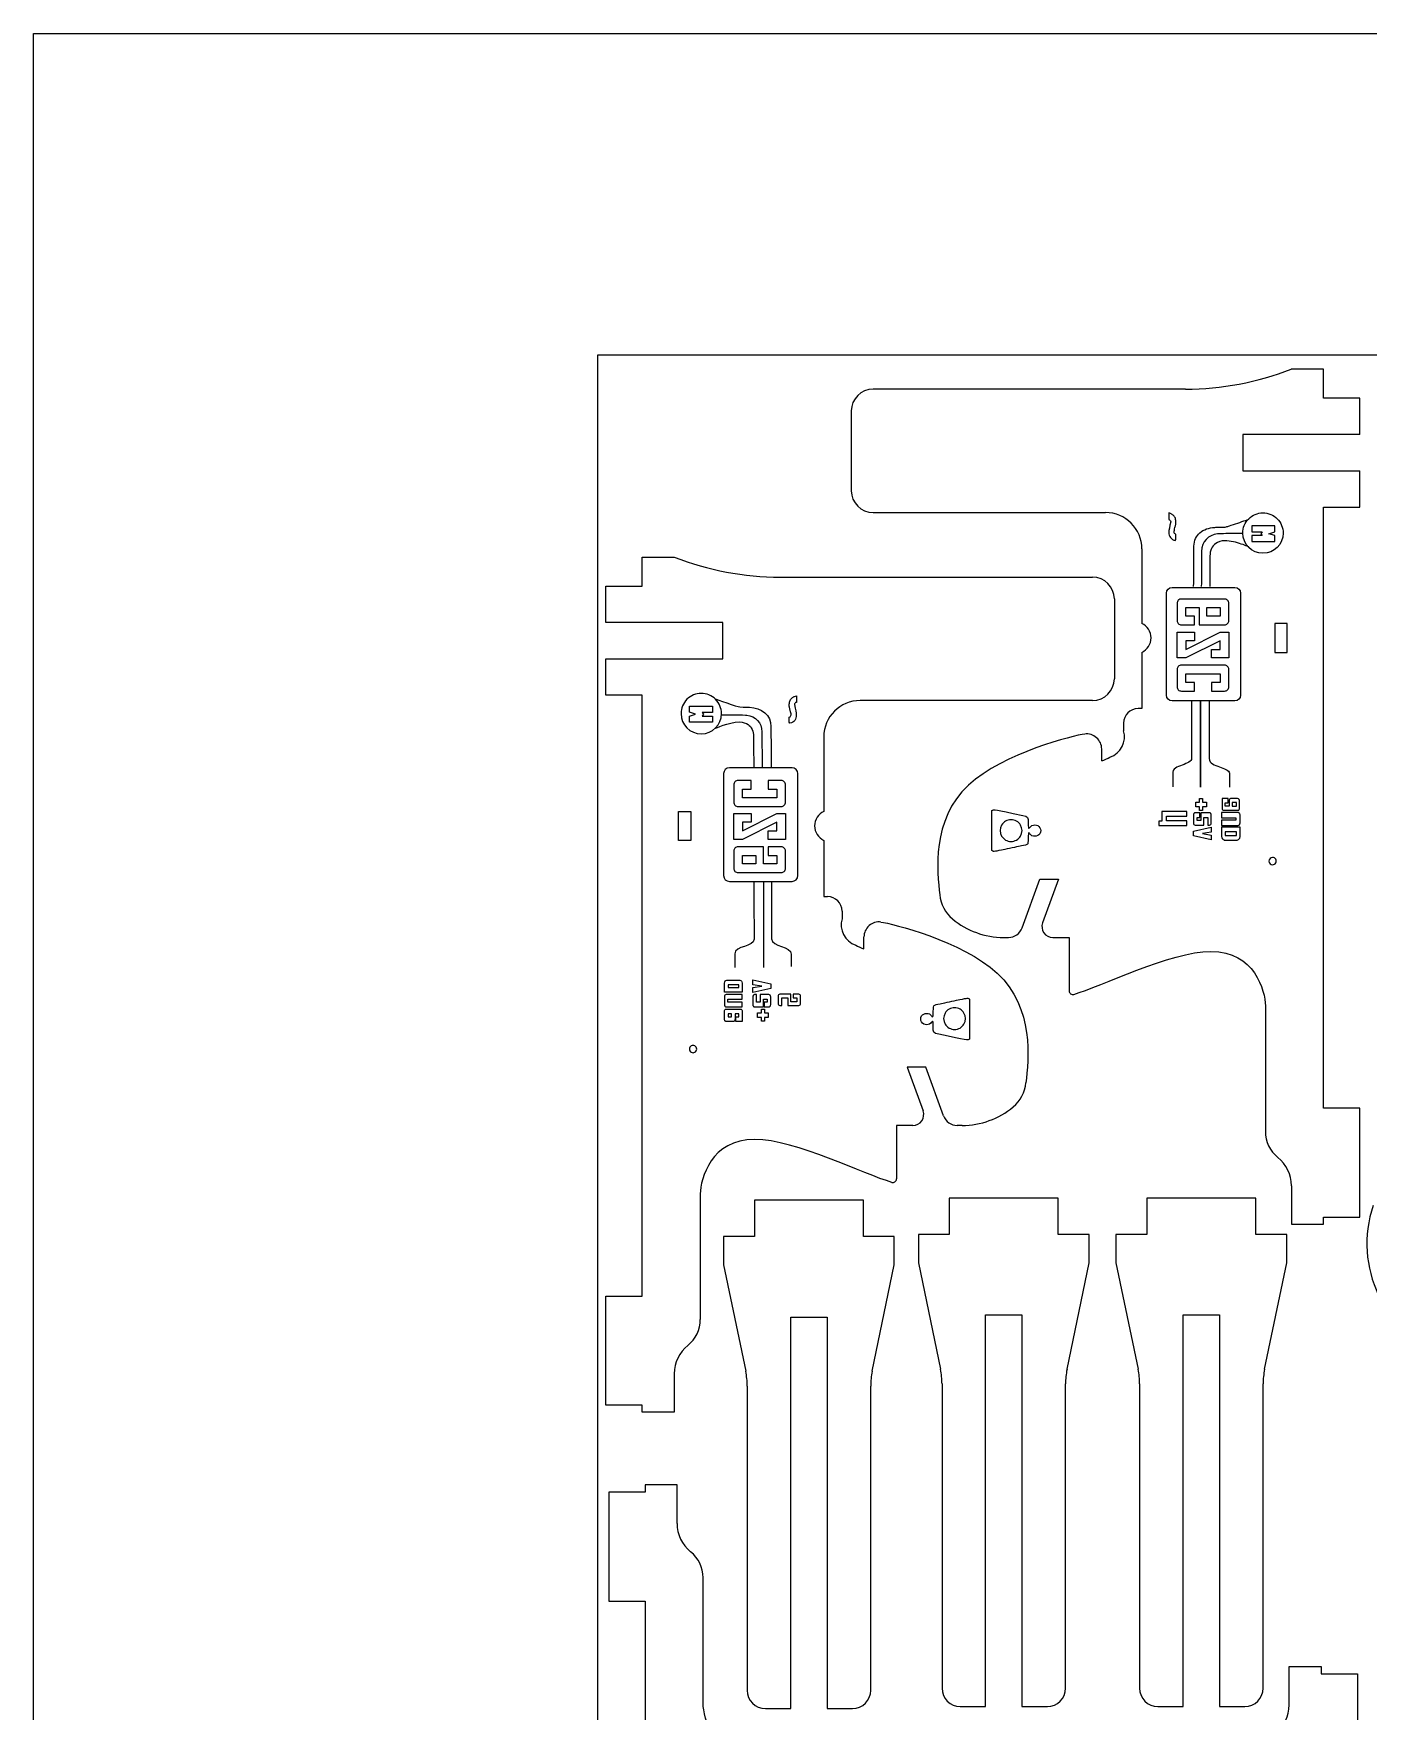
# Model space of a CAD drawing. Extents: x 88 to 1548, y 169 to 1230.
# Drawn here: x 88 to 576, y 616 to 1230 of the extents above; entities that cross this region are included whole.
import ezdxf

# ---------------------------------------------------------------- set-up
doc = ezdxf.new("R2010")
doc.units = 0
doc.layers.add('corte', color=7, linetype='CONTINUOUS')
doc.layers.add('Grabado', color=7, linetype='CONTINUOUS')

msp = doc.modelspace()

# ---------------------------------------------------------------- linework, layer by layer
at = {"layer": 'corte', "color": 1}
for points in [[(559.976302, 1107.16488), (548.217578, 1107.16488)], [(559.976302, 1096.53498), (559.976302, 1107.16488)], [(509.48415, 1099.856805), (395.2125, 1099.856805)], [(573.263708, 1096.53498), (559.976302, 1096.53498)], [(573.263708, 1083.247605), (573.263708, 1096.53498)], [(387.240075, 1091.88438), (387.240075, 1062.65208)], [(573.263708, 1083.247605), (530.47827, 1083.247605), (530.47827, 1069.96023), (573.263708, 1069.96023)], [(573.263708, 1056.67278), (573.263708, 1069.96023)], [(559.976302, 1056.67278), (573.263708, 1056.67278)], [(559.976302, 836.79288), (559.976302, 1056.67278)], [(395.2125, 1054.679655), (480.251925, 1054.679655)], [(297.45873, 1001.175045), (340.244168, 1001.175045), (340.244168, 1014.462442), (297.45873, 1014.462442), (297.45873, 1027.749847), (310.746135, 1027.749847), (310.746135, 1038.379762), (322.50486, 1038.379762)], [(493.5393, 1041.39228), (493.5393, 1014.153105)], [(361.238288, 1031.071695), (475.509937, 1031.071695)], [(483.482363, 1023.099255), (483.482363, 993.86697)], [(297.45873, 987.88764), (297.45873, 1001.175045)], [(493.5393, 1003.523205), (493.5393, 982.979055)], [(322.439048, 739.591875), (322.439048, 725.488035), (310.746135, 725.488035), (310.746135, 728.145517), (297.45873, 728.145517), (297.45873, 768.007717), (310.746135, 768.007717), (310.746135, 987.88764), (297.45873, 987.88764)], [(475.509937, 985.89453), (390.470512, 985.89453)], [(493.5393, 982.979055), (492.1707, 982.979055)], [(486.85575, 977.664105), (486.85575, 974.876655)], [(377.183137, 972.607132), (377.183137, 945.367957)], [(478.851975, 963.89643), (478.851975, 968.18298)], [(324.03354, 945.367957), (328.551255, 945.367957)], [(324.03354, 934.738035), (324.03354, 945.367957)], [(328.551255, 945.367957), (328.551255, 934.738035)], [(328.551255, 934.738035), (324.03354, 934.738035)], [(377.183137, 934.738035), (377.183137, 914.1939), (378.551737, 914.1939)], [(449.721975, 902.740755), (456.18705, 920.503455)], [(456.18705, 920.503455), (463.0095, 920.503455)], [(463.0095, 920.503455), (457.218675, 904.593255)], [(383.866688, 908.878935), (383.866688, 906.091507)], [(391.870463, 895.11129), (391.870463, 899.39784)], [(442.952025, 899.243655), (444.7275, 899.243655)], [(460.964475, 899.243655), (466.964475, 899.243655)], [(466.964475, 899.243655), (466.964475, 879.672105)], [(538.716457, 874.237905), (538.716457, 828.261555)], [(421.000462, 833.955645), (414.535387, 851.718345), (407.712938, 851.718345), (413.503762, 835.808092)], [(573.263708, 836.79288), (559.976302, 836.79288)], [(573.263708, 796.93068), (573.263708, 836.79288)], [(409.757962, 830.458507), (403.757962, 830.458507), (403.757962, 810.886987)], [(427.770413, 830.458507), (425.994937, 830.458507)], [(332.00598, 805.452742), (332.00598, 759.476445)], [(548.28339, 808.37703), (548.28339, 794.273205)], [(391.68768, 803.136517), (351.825473, 803.136517)], [(351.825473, 803.136517), (351.825473, 789.849112)], [(391.68768, 789.849112), (391.68768, 803.136517)], [(462.946282, 803.881845), (423.084075, 803.881845)], [(423.084075, 803.881845), (423.084075, 790.59444)], [(462.946282, 790.59444), (462.946282, 803.881845)], [(535.233217, 803.881845), (495.371017, 803.881845)], [(495.371017, 803.881845), (495.371017, 790.59444)], [(535.233217, 790.59444), (535.233217, 803.881845)], [(548.28339, 794.273205), (559.976302, 794.273205)], [(559.976302, 796.93068), (573.263708, 796.93068)], [(559.976302, 794.273205), (559.976302, 796.93068)], [(340.531185, 789.849112), (340.531185, 779.484937)], [(351.825473, 789.849112), (340.531185, 789.849112)], [(402.981975, 789.849112), (391.68768, 789.849112)], [(402.981975, 779.484937), (402.981975, 789.849112)], [(411.789787, 790.59444), (411.789787, 780.230265)], [(423.084075, 790.59444), (411.789787, 790.59444)], [(474.240578, 790.59444), (462.946282, 790.59444)], [(474.240578, 780.230265), (474.240578, 790.59444)], [(484.076693, 790.59444), (484.076693, 780.230265)], [(495.371017, 790.59444), (484.076693, 790.59444)], [(546.527542, 790.59444), (535.233217, 790.59444)], [(546.527542, 780.230265), (546.527542, 790.59444)], [(411.789787, 780.230265), (419.873115, 741.24579)], [(466.157243, 741.24579), (474.240578, 780.230265)], [(484.076693, 780.230265), (492.160043, 741.24579)], [(538.444193, 741.24579), (546.527542, 780.230265)], [(340.531185, 779.484937), (348.614512, 740.500462)], [(394.89864, 740.500462), (402.981975, 779.484937)], [(365.112885, 760.351087), (378.400283, 760.351087)], [(365.112885, 617.112945), (365.112885, 760.351087)], [(378.400283, 760.351087), (378.400283, 617.112945)], [(436.37148, 761.096415), (449.658885, 761.096415)], [(436.37148, 617.858265), (436.37148, 761.096415)], [(449.658885, 761.096415), (449.658885, 617.858265)], [(508.658467, 761.096415), (521.945843, 761.096415)], [(508.658467, 617.858265), (508.658467, 761.096415)], [(521.945843, 761.096415), (521.945843, 617.858265)], [(349.167997, 735.105037), (349.167997, 623.756595)], [(394.345163, 623.756595), (394.345163, 735.105037)], [(420.4266, 735.850365), (420.4266, 624.501915)], [(465.603765, 624.501915), (465.603765, 735.850365)], [(492.713542, 735.850365), (492.713542, 624.501915)], [(537.890693, 624.501915), (537.890693, 735.850365)], [(298.500563, 696.303375), (298.500563, 656.441175)], [(311.787967, 696.303375), (298.500563, 696.303375)], [(311.787967, 698.96085), (311.787967, 696.303375)], [(323.48088, 698.96085), (311.787967, 698.96085)], [(323.48088, 684.85695), (323.48088, 698.96085)], [(333.047813, 618.99615), (333.047813, 664.972425)], [(298.500563, 656.441175), (311.787967, 656.441175)], [(311.787967, 656.441175), (311.787967, 436.5612)], [(547.418587, 618.40257), (547.418587, 632.50641), (559.1115, 632.50641), (559.1115, 629.848927), (572.398905, 629.848927), (572.398905, 589.986727), (559.1115, 589.986727), (559.1115, 370.106805), (572.398905, 370.106805)], [(355.8117, 617.112945), (365.112885, 617.112945)], [(378.400283, 617.112945), (387.70146, 617.112945)], [(427.070302, 617.858265), (436.37148, 617.858265)], [(449.658885, 617.858265), (458.960062, 617.858265)], [(499.357268, 617.858265), (508.658468, 617.858265)], [(521.945843, 617.858265), (531.246967, 617.858265)]]:
    msp.add_lwpolyline(points, dxfattribs=at)
for points in [[(546.688898, 1014.153105), (542.171182, 1014.153105), (542.171182, 1003.523205), (546.688898, 1003.523205)], [(445.704675, 934.34718)], [(541.37394, 925.81848)], [(425.017762, 873.53445)], [(329.348498, 859.690792)]]:
    msp.add_lwpolyline(points, close=True, dxfattribs=at)
for points in [[(509.48415, 1099.856805), (522.737989, 1099.856803), (535.87494, 1102.335433), (548.217577, 1107.16488)], [(395.2125, 1099.856805), (390.809455, 1099.856796), (387.240084, 1096.287425), (387.240075, 1091.88438)], [(387.240075, 1062.65208), (387.240084, 1058.249035), (390.809455, 1054.679663), (395.2125, 1054.679655)], [(493.5393, 1041.39228), (493.539286, 1048.730688), (487.590334, 1054.67964), (480.251925, 1054.679655)], [(322.50486, 1038.379762), (334.847498, 1033.550318), (347.984449, 1031.07169), (361.238288, 1031.071695)], [(483.482362, 1023.099255), (483.482362, 1027.502306), (479.912989, 1031.071686), (475.509937, 1031.071695)], [(496.890003, 1008.838155), (496.890003, 1011.107289), (495.586655, 1013.174684), (493.5393, 1014.153105)], [(493.5393, 1003.523205), (495.586655, 1004.501625), (496.890003, 1006.569021), (496.890003, 1008.838155)], [(475.509937, 985.89453), (479.912989, 985.894538), (483.482362, 989.463919), (483.482362, 993.86697)], [(390.470512, 985.89453), (383.132095, 985.894515), (377.18314, 979.94555), (377.183137, 972.607132)], [(492.1707, 982.979055), (489.235337, 982.979049), (486.855756, 980.599468), (486.85575, 977.664105)], [(472.6284, 973.653105), (469.0353, 973.18818), (442.765725, 966.742305), (430.116975, 954.992955)], [(476.977608, 972.325904), (475.78616, 973.37311), (474.201534, 973.856674), (472.6284, 973.653105)], [(478.851975, 968.18298), (478.851978, 969.76923), (478.169056, 971.278697), (476.977608, 972.325904)], [(481.8564, 965.20083), (485.838667, 966.574324), (488.039544, 970.833936), (486.85575, 974.876655)], [(478.851975, 963.89643), (479.927494, 964.13558), (480.94731, 964.578343), (481.8564, 965.20083)], [(430.116975, 954.992955), (416.358675, 942.21288), (418.715625, 923.15808), (419.5917, 914.81928)], [(377.183137, 945.367957), (375.13577, 944.389542), (373.832411, 942.322139), (373.832411, 940.052996)], [(373.832411, 940.052996), (373.832411, 937.783852), (375.13577, 935.71645), (377.183137, 934.738035)], [(442.245749, 940.328843), (441.531876, 939.094313), (441.531876, 937.572471), (442.245749, 936.337941)], [(445.704675, 942.319605), (444.278607, 942.322506), (442.959622, 941.563373), (442.245749, 940.328843)], [(449.163601, 940.328843), (448.449728, 941.563373), (447.130743, 942.322506), (445.704675, 942.319605)], [(449.163601, 936.337941), (449.877474, 937.572471), (449.877474, 939.094313), (449.163601, 940.328843)], [(442.245749, 936.337941), (442.959622, 935.103411), (444.278607, 934.344278), (445.704675, 934.34718)], [(445.704675, 934.34718), (447.130743, 934.344278), (448.449728, 935.103411), (449.163601, 936.337941)], [(541.37394, 928.475955), (540.641331, 928.474214), (540.048356, 927.879828), (540.048356, 927.147217)], [(540.048356, 927.147217), (540.048356, 926.414606), (540.641331, 925.82022), (541.37394, 925.81848)], [(542.527294, 927.812499), (542.289235, 928.224076), (541.849404, 928.477084), (541.37394, 928.475955)], [(542.527294, 926.481935), (542.765353, 926.893512), (542.765353, 927.400922), (542.527294, 927.812499)], [(541.37394, 925.81848), (541.849404, 925.81735), (542.289235, 926.070359), (542.527294, 926.481935)], [(419.5917, 914.81928), (419.951195, 911.397678), (421.623826, 908.248896), (424.257675, 906.03543)], [(383.866688, 908.878935), (383.86669, 911.814304), (381.487107, 914.193894), (378.551738, 914.1939)], [(383.866688, 906.091507), (382.682889, 902.048786), (384.883766, 897.789169), (388.866038, 896.415675)], [(393.744833, 903.540759), (392.553385, 902.493553), (391.870462, 900.984089), (391.870463, 899.39784)], [(398.094038, 904.867957), (396.520905, 905.071526), (394.93628, 904.587964), (393.744833, 903.540759)], [(398.094038, 904.867957), (401.687138, 904.403017), (427.956713, 897.957165), (440.605463, 886.207807)], [(424.257675, 906.03543), (429.492324, 901.636244), (436.11432, 899.230431), (442.952025, 899.243655)], [(444.7275, 899.243655), (446.961908, 899.24363), (448.957747, 900.641103), (449.721975, 902.740755)], [(457.218675, 904.593255), (456.773853, 903.371128), (456.953196, 902.008846), (457.699164, 900.943486)], [(388.866038, 896.415675), (389.775128, 895.793193), (390.794945, 895.350435), (391.870463, 895.11129)], [(457.699164, 900.943486), (458.445131, 899.878125), (459.663913, 899.243661), (460.964475, 899.243655)], [(468.660525, 878.395155), (478.34475, 881.180955), (503.860875, 894.094605), (518.820548, 894.144405)], [(518.820548, 894.144405), (534.762952, 894.197655), (538.716458, 879.640905), (538.716458, 874.237905)], [(440.605463, 886.207807), (454.363763, 873.427755), (452.006813, 854.372902), (451.130738, 846.034155)], [(466.964475, 879.672105), (466.964479, 879.254744), (467.16058, 878.861637), (467.494005, 878.610603)], [(467.494005, 878.610603), (467.827429, 878.359569), (468.259428, 878.279782), (468.660525, 878.395155)], [(425.017762, 873.53445), (423.593041, 873.535324), (422.27617, 872.775746), (421.563556, 871.542046)], [(428.471969, 871.542046), (427.759355, 872.775746), (426.442484, 873.535324), (425.017762, 873.53445)], [(421.563556, 871.542046), (420.850943, 870.308346), (420.850943, 868.788113), (421.563556, 867.554413)], [(421.563556, 867.554413), (422.27617, 866.320714), (423.593041, 865.561136), (425.017762, 865.56201)], [(425.017762, 865.56201), (426.442484, 865.561136), (427.759355, 866.320714), (428.471969, 867.554413)], [(428.471969, 867.554413), (429.184582, 868.788113), (429.184582, 870.308346), (428.471969, 871.542046)], [(329.348498, 859.690792), (328.873784, 859.690792), (328.435131, 859.437536), (328.197774, 859.026422)], [(330.499221, 859.026422), (330.261864, 859.437536), (329.823211, 859.690792), (329.348498, 859.690792)], [(328.197774, 859.026422), (327.960417, 858.615308), (327.960417, 858.108794), (328.197774, 857.69768)], [(328.197774, 857.69768), (328.435131, 857.286566), (328.873784, 857.03331), (329.348498, 857.03331)], [(329.348498, 857.03331), (329.823211, 857.03331), (330.261864, 857.286566), (330.499221, 857.69768)], [(330.499221, 857.69768), (330.736578, 858.108794), (330.736578, 858.615308), (330.499221, 859.026422)], [(446.464763, 837.250312), (449.09861, 839.463776), (450.771241, 842.612556), (451.130738, 846.034155)], [(413.023266, 832.158334), (413.769232, 833.22369), (413.948578, 834.585967), (413.503762, 835.808092)], [(427.770413, 830.458507), (434.608121, 830.445292), (441.230118, 832.851116), (446.464763, 837.250312)], [(409.757962, 830.458507), (411.05852, 830.458515), (412.277299, 831.092977), (413.023266, 832.158334)], [(421.000462, 833.955645), (421.764678, 831.855979), (423.76052, 830.458488), (425.994937, 830.458507)], [(351.90189, 825.359235), (335.959485, 825.41226), (332.00598, 810.855757), (332.00598, 805.452742)], [(402.061912, 809.61003), (392.377687, 812.395777), (366.861562, 825.309472), (351.90189, 825.359235)], [(538.716457, 828.261555), (538.716462, 824.563853), (540.398869, 821.067027), (543.288158, 818.75943)], [(548.28339, 808.37703), (548.283379, 812.417286), (546.445111, 816.238057), (543.288157, 818.75943)], [(403.228436, 809.82548), (403.56186, 810.076516), (403.757961, 810.469625), (403.757962, 810.886987)], [(402.061912, 809.61003), (402.463011, 809.494656), (402.895011, 809.574445), (403.228436, 809.82548)], [(578.149753, 801.14901), (570.634604, 778.883295), (582.089413, 754.663334), (604.06839, 746.34684)], [(327.43428, 749.974305), (330.323573, 752.281905), (332.00598, 755.778738), (332.00598, 759.476445)], [(327.43428, 749.974305), (324.277318, 747.452925), (322.439049, 743.632142), (322.439048, 739.591875)], [(349.167998, 735.105037), (349.167994, 736.917682), (348.982533, 738.72557), (348.614513, 740.500462)], [(394.89864, 740.500462), (394.530622, 738.72557), (394.345164, 736.917682), (394.345163, 735.105037)], [(420.4266, 735.850365), (420.426597, 737.663009), (420.241136, 739.470898), (419.873115, 741.24579)], [(466.157243, 741.24579), (465.789224, 739.470897), (465.603766, 737.663009), (465.603765, 735.850365)], [(492.713542, 735.850365), (492.713534, 737.66301), (492.528068, 739.470898), (492.160042, 741.24579)], [(538.444193, 741.24579), (538.076167, 739.470898), (537.890701, 737.66301), (537.890693, 735.850365)], [(323.48088, 684.85695), (323.480891, 680.816693), (325.319159, 676.995922), (328.476112, 674.47455)], [(333.047813, 664.972425), (333.047808, 668.670126), (331.365401, 672.166952), (328.476112, 674.47455)], [(349.167998, 623.756595), (349.168026, 620.087399), (352.142505, 617.112944), (355.8117, 617.112945)], [(387.70146, 617.112945), (391.370655, 617.112944), (394.345134, 620.087399), (394.345163, 623.756595)], [(420.4266, 624.501915), (420.426628, 620.832719), (423.401107, 617.858264), (427.070303, 617.858265)], [(458.960063, 617.858265), (462.629258, 617.858264), (465.603737, 620.832719), (465.603765, 624.501915)], [(492.713543, 624.501915), (492.713571, 620.83271), (495.688063, 617.858251), (499.357267, 617.858265)], [(531.246967, 617.858265), (534.916172, 617.858251), (537.890664, 620.83271), (537.890693, 624.501915)], [(352.943723, 599.08965), (337.001318, 599.0364), (333.047813, 613.593075), (333.047813, 618.99615)], [(542.423355, 608.02014), (545.580317, 610.541519), (547.418586, 614.362302), (547.418587, 618.40257)]]:
    msp.add_open_spline(points, degree=3, dxfattribs=at)
at = {"layer": 'Grabado', "color": 2}
for points in [[(88.09096, 1229.953241), (1547.94766, 1229.953241), (1547.94766, 168.718616), (88.09096, 168.718616)], [(294.476386, 1112.399637), (1091.43413, 1112.399637), (1091.43413, 315.441893), (294.476386, 315.441893)], [(517.296108, 1016.749391), (517.296108, 1019.902203), (522.221733, 1019.902203), (522.221733, 1016.749391)], [(525.392358, 1010.955641), (525.392358, 1001.489703), (519.064233, 1001.489703), (519.064233, 1004.642516), (522.221733, 1004.642516), (522.221733, 1007.795328), (509.602045, 1001.489703), (506.430483, 1001.489703), (506.430483, 1010.955641), (512.762358, 1010.955641), (512.762358, 1007.795328), (509.602045, 1007.795328), (509.602045, 1004.642516), (522.221733, 1010.955641)]]:
    msp.add_lwpolyline(points, close=True, dxfattribs=at)
at = {"layer": 'Grabado', "color": 5}
for points in [[(503.386938, 1054.555527), (503.386938, 1052.127872)], [(504.39844, 1054.130687), (504.41869, 1054.130687)], [(505.126713, 1053.624927), (505.146963, 1053.584465)], [(505.774135, 1044.460527), (506.016895, 1044.824676), (506.01685, 1044.824677)], [(506.01685, 1044.824677), (506.01685, 1046.70611)], [(504.637827, 1027.331347), (527.546039, 1027.331347)], [(502.528922, 987.892252), (502.528922, 1025.219507)], [(529.657879, 1025.219507), (529.657879, 987.892252)], [(527.546039, 985.783346), (504.637827, 985.783346)], [(340.541626, 959.162747), (340.541626, 921.835492)], [(365.561678, 961.274587), (342.653466, 961.274587)], [(367.670583, 921.835492), (367.670583, 959.162747)], [(344.228237, 955.049066), (344.228237, 948.746253)], [(350.556362, 956.630628), (345.79855, 956.630628)], [(361.615112, 956.630628), (356.858237, 956.630628), (356.858237, 953.477816), (360.01855, 953.477816), (360.01855, 950.317503), (347.398862, 950.317503), (347.398862, 953.477816), (350.556362, 953.477816), (350.556362, 956.630628)], [(363.190112, 948.746253), (363.190112, 955.049066)], [(345.79855, 947.168441), (361.615112, 947.168441)], [(439.001733, 930.816266), (438.65017, 931.046891), (438.65017, 945.622203), (439.001733, 945.852828)], [(525.518357, 949.184914), (525.518357, 947.269564), (524.015425, 947.269564), (524.015425, 948.511752), (525.058397, 948.511752), (525.058397, 950.058627), (522.909475, 950.058627)], [(528.169817, 948.564492), (526.571642, 948.564492), (526.571642, 947.216832), (528.169787, 947.216832)], [(529.232942, 946.573362), (529.232942, 949.364577), (529.23328, 949.364292)], [(512.409992, 943.973959), (512.409992, 941.194339)], [(513.062245, 940.331352), (516.253292, 940.331352), (516.253292, 943.100937), (517.628057, 943.100937), (517.628057, 940.331352), (517.628065, 940.331352)], [(518.280317, 944.846944), (515.079235, 944.846944), (515.079235, 942.057289), (513.714512, 942.057289), (513.714512, 943.100899), (514.758122, 943.100899), (514.758122, 944.846944), (513.062252, 944.846944)], [(517.628065, 940.331352), (518.280317, 940.331352)], [(518.932577, 941.194339), (518.932577, 943.973959)], [(529.457387, 939.621634), (522.68395, 939.621634), (522.68395, 936.199759), (522.68845, 936.183634)], [(528.68104, 944.952274), (522.683965, 944.952274), (522.683965, 942.945439), (527.903207, 942.945439), (527.903207, 942.163212), (522.683965, 942.163212), (522.683965, 940.187134), (528.68104, 940.187134)], [(529.401737, 944.332572), (529.401737, 944.334072), (529.401737, 944.335572)], [(529.456037, 936.111972), (529.457537, 936.123672), (529.457537, 936.135372), (529.457537, 939.621702), (529.457387, 939.621634)], [(529.457402, 941.174442), (529.457402, 943.954714), (529.457387, 943.954639)], [(523.671362, 934.885782), (523.696262, 934.875507), (528.437965, 934.875507), (528.457015, 934.881507)], [(344.228237, 930.842816), (344.228237, 924.532503)], [(350.556362, 932.420628), (345.79855, 932.420628)], [(361.615112, 932.420628), (356.858237, 932.420628), (356.858237, 929.264066), (360.01855, 929.264066), (360.01855, 926.111253), (355.111675, 926.111253), (355.111675, 932.420628), (350.556362, 932.420628)], [(363.190112, 924.532503), (363.190112, 930.842816)], [(345.79855, 922.950941), (361.615112, 922.950941)], [(342.653466, 919.726586), (365.561678, 919.726586)], [(355.143877, 919.586163), (355.077577, 888.278298), (355.077577, 888.278298)], [(347.355325, 882.440831), (347.355325, 879.159468), (340.832747, 879.159468), (340.832747, 882.521111)], [(341.485007, 873.828483), (347.355325, 873.828483), (347.355325, 875.584563), (342.13726, 875.584563), (342.13726, 876.618138), (347.355325, 876.618138), (347.355325, 878.344113), (341.485007, 878.344113)], [(341.74591, 883.655036), (346.44217, 883.655036)], [(352.53733, 878.324546), (351.885077, 878.324546)], [(357.10315, 878.324546), (353.912102, 878.324546), (353.912102, 875.554961), (352.537337, 875.554961), (352.537337, 878.324546), (352.53733, 878.324546)], [(368.006176, 878.449631), (365.94307, 878.449631), (365.94307, 877.081826), (367.310875, 877.081826), (367.310875, 875.714021), (365.179378, 875.714021), (365.179378, 878.449631), (361.144351, 878.449631)], [(340.83274, 869.370581), (340.83274, 872.150201)], [(340.832747, 877.481126), (340.832747, 874.701506), (340.832747, 874.701536)], [(341.485, 873.013188), (346.703065, 873.013188), (346.703072, 873.013188)], [(347.355325, 872.150201), (347.355325, 868.497558), (345.007202, 868.497558), (345.007202, 870.243603), (346.050812, 870.243603), (346.050812, 871.287213), (344.746292, 871.287213), (344.746292, 869.370581)], [(351.232817, 877.461558), (351.232817, 874.681938)], [(351.885077, 873.808953), (355.08616, 873.808953), (355.08616, 876.598608), (356.450882, 876.598608), (356.450882, 875.554998), (355.407272, 875.554998), (355.407272, 873.808953), (357.103142, 873.808953)], [(357.755402, 874.681938), (357.755402, 877.461558)], [(360.460447, 877.765728), (360.460447, 875.030118)], [(361.144351, 874.346208), (361.828253, 874.346208), (361.828253, 877.081826), (363.971149, 877.081826)], [(363.971149, 877.081826), (363.971149, 874.346208), (368.006176, 874.346208)], [(368.69008, 875.030118), (368.69008, 877.765728)], [(430.194858, 876.877203), (430.54642, 876.646578), (430.54642, 862.071266), (430.194858, 861.840641)], [(344.094032, 868.497528), (341.485, 868.497528)]]:
    msp.add_lwpolyline(points, dxfattribs=at)
for points in [[(542.135583, 1046.255715), (539.996643, 1046.964399), (542.135583, 1047.673082), (542.135583, 1049.863557), (533.760235, 1049.863557), (533.760235, 1047.621541), (537.522693, 1047.621541), (537.033063, 1046.964399), (537.522693, 1046.281485), (533.760235, 1046.281485), (533.760235, 1044.065239), (542.135583, 1044.065239)], [(523.797153, 1044.393221)], [(530.531088, 1047.050478)], [(537.841291, 1039.796036)], [(504.637827, 1027.331347)], [(328.063915, 980.19891), (330.202855, 980.907594), (328.063915, 981.616277), (328.063915, 983.806752), (336.439262, 983.806752), (336.439262, 981.564736), (332.676805, 981.564736), (333.166435, 980.907594), (332.676805, 980.22468), (336.439262, 980.22468), (336.439262, 978.008434), (328.063915, 978.008434)], [(514.959903, 985.642713), (515.015553, 954.251455)], [(518.194218, 985.759968)], [(332.35821, 973.739268)], [(365.561678, 961.274587)], [(514.61764, 947.057607), (513.283022, 947.057607), (513.283022, 948.753477), (514.61764, 948.753477), (514.61764, 950.078067), (515.72146, 950.078067), (515.72146, 948.703302), (517.236707, 948.703302), (517.236707, 947.057607), (515.72146, 947.057607), (515.72146, 945.712954), (514.61764, 945.712954)], [(528.169817, 948.564492)], [(344.228237, 935.057816), (344.228237, 944.523753), (350.556362, 944.523753), (350.556362, 941.370941), (347.398862, 941.370941), (347.398862, 938.218128), (360.01855, 944.523753), (363.190112, 944.523753), (363.190112, 935.057816), (356.858237, 935.057816), (356.858237, 938.218128), (360.01855, 938.218128), (360.01855, 941.370941), (347.398862, 935.057816)], [(508.703575, 941.944391), (502.560445, 941.944391), (502.560445, 943.635161), (509.99983, 943.635161), (509.99983, 945.325923), (500.869683, 945.325923), (500.869683, 941.831673), (499.798863, 941.831673), (499.798863, 940.225443), (509.99983, 940.225443), (509.99983, 941.944391)], [(518.932577, 939.546132), (518.932577, 937.790052), (515.68132, 937.258212), (518.932577, 936.706302), (518.932577, 934.960257), (512.41, 936.405259), (512.41, 938.091094)], [(528.143425, 937.875537), (523.98913, 937.875537), (523.98913, 937.751029), (523.98913, 936.580617), (528.143425, 936.580617)], [(352.324487, 929.264066), (352.324487, 926.111253), (347.398862, 926.111253), (347.398862, 929.264066)], [(344.626945, 888.278298)], [(365.229625, 888.576888)], [(346.050812, 880.905513), (346.050812, 881.949131), (342.147295, 881.949131), (342.147295, 880.905513)], [(351.232817, 879.109766), (351.232817, 880.865846), (354.484075, 881.397686), (351.232817, 881.949596), (351.232817, 883.695641), (357.755395, 882.250638), (357.755395, 880.564803)], [(355.547755, 871.598291), (356.882372, 871.598291), (356.882372, 869.902421), (355.547755, 869.902421), (355.547755, 868.577831), (354.443935, 868.577831), (354.443935, 869.952596), (352.928687, 869.952596), (352.928687, 871.598291), (354.443935, 871.598291), (354.443935, 872.942943), (355.547755, 872.942943)], [(343.44178, 870.243603), (343.44178, 871.287213), (342.147295, 871.287213), (342.147295, 870.243603)]]:
    msp.add_lwpolyline(points, close=True, dxfattribs=at)
at = {"layer": 'Grabado', "color": 2}
for points in [[(506.430483, 1021.480953), (506.430483, 1015.170641)], [(523.822045, 1023.062516), (508.005483, 1023.062516)], [(508.005483, 1013.592828), (512.762358, 1013.592828), (512.762358, 1016.749391), (509.602045, 1016.749391), (509.602045, 1019.902203), (514.50892, 1019.902203), (514.50892, 1013.592828), (519.064233, 1013.592828)], [(525.392358, 1015.170641), (525.392358, 1021.480953)], [(519.064233, 1013.592828), (523.822045, 1013.592828)], [(506.430483, 997.267203), (506.430483, 990.964391)], [(523.822045, 998.845016), (508.005483, 998.845016)], [(508.005483, 989.382828), (512.762358, 989.382828), (512.762358, 992.535641), (509.602045, 992.535641), (509.602045, 995.695953), (522.221733, 995.695953), (522.221733, 992.535641), (519.064233, 992.535641), (519.064233, 989.382828)], [(525.392358, 990.964391), (525.392358, 997.267203)], [(519.064233, 989.382828), (523.822045, 989.382828)]]:
    msp.add_lwpolyline(points, dxfattribs=at)
at = {"layer": 'Grabado', "color": 7}
for points in [[(365.430902, 986.750643), (365.410652, 986.710143)], [(366.159182, 987.256368), (366.138932, 987.256368)], [(367.170685, 987.681168), (367.170685, 985.253493)], [(364.783487, 977.586168), (364.54072, 977.950368), (364.540757, 977.950443)], [(364.540757, 977.950443), (364.540757, 979.831818)]]:
    msp.add_lwpolyline(points, dxfattribs=at)
at = {"layer": 'Grabado', "color": 5}
for points in [[(504.034315, 1054.312761), (503.87247, 1054.366709), (503.656678, 1054.447631), (503.386938, 1054.555527)], [(503.386938, 1052.127872), (503.832008, 1052.006489), (504.06803, 1051.736749), (504.095005, 1051.318653)], [(504.095005, 1051.318653), (503.649935, 1049.484425), (503.4274, 1048.23688), (503.4274, 1047.576018)], [(504.41869, 1054.130687), (504.33777, 1054.184635), (504.209645, 1054.245326), (504.034315, 1054.312761)], [(504.80305, 1053.908152), (504.681665, 1053.989074), (504.546795, 1054.063252), (504.39844, 1054.130687)], [(505.146963, 1053.584465), (505.039068, 1053.719334), (504.92443, 1053.82723), (504.80305, 1053.908152)], [(505.794318, 1052.512252), (505.659448, 1052.943835), (505.436913, 1053.314727), (505.126713, 1053.624927)], [(505.652703, 1049.214687), (505.787573, 1049.659757), (505.881983, 1050.037393), (505.935933, 1050.347593)], [(506.01685, 1051.015198), (506.01685, 1051.581651), (505.942673, 1052.080669), (505.794318, 1052.512252)], [(505.935933, 1050.347593), (505.989878, 1050.644306), (506.01685, 1050.866841), (506.01685, 1051.015198)], [(524.422713, 1049.483531), (524.73283, 1049.566308), (525.121458, 1049.682101), (525.56236, 1049.820446)], [(525.56236, 1049.820446), (526.44418, 1050.097136), (527.533803, 1050.463908), (528.598983, 1050.829721)], [(528.598983, 1050.829721), (529.66417, 1051.195541), (530.704443, 1051.560933), (531.483265, 1051.834608)], [(530.451582, 1047.185741), (530.451581, 1049.145614), (531.230137, 1051.025217), (532.615977, 1052.411057)], [(531.483265, 1051.834608), (531.872673, 1051.971438), (532.196418, 1052.084711), (532.42516, 1052.164196)], [(532.615977, 1052.411057), (534.001816, 1053.796897), (535.881418, 1054.575454), (537.841291, 1054.575453)], [(537.841291, 1054.575453), (539.801165, 1054.575453), (541.680767, 1053.796896), (543.066606, 1052.411056)], [(543.066606, 1052.411056), (544.452445, 1051.025216), (545.231001, 1049.145614), (545.231, 1047.185741)], [(503.4274, 1047.576018), (503.4274, 1045.863173), (504.209645, 1044.824676), (505.774135, 1044.460527)], [(505.349245, 1047.616481), (505.349245, 1047.764837), (505.37622, 1047.973885), (505.43017, 1048.243625)], [(506.01685, 1046.70611), (505.57178, 1046.894928), (505.349245, 1047.198385), (505.349245, 1047.616481)], [(505.43017, 1048.243625), (505.48412, 1048.499877), (505.558298, 1048.823565), (505.652703, 1049.214687)], [(512.605818, 1042.431798), (512.599818, 1044.485426), (513.416043, 1046.117336), (514.77379, 1047.287756)], [(514.77379, 1047.287756), (516.131538, 1048.458168), (518.042553, 1049.160266), (520.217148, 1049.282876)], [(521.172235, 1046.902563), (517.878708, 1046.451296), (515.367625, 1044.101253), (515.377315, 1040.499731)], [(520.217148, 1049.282876), (520.240098, 1049.284376), (520.790305, 1049.296076), (521.468125, 1049.307776)], [(523.797235, 1044.393236), (522.611703, 1044.408911), (521.3026, 1043.954433), (520.57018, 1043.414718)], [(522.764523, 1046.949438), (522.220533, 1046.945688), (521.698285, 1046.923488), (521.172235, 1046.902563)], [(521.468125, 1049.307776), (522.145945, 1049.319476), (522.989913, 1049.333126), (523.72252, 1049.344376)], [(525.858273, 1046.997738), (524.741313, 1046.982813), (523.625995, 1046.965488), (522.764523, 1046.949438)], [(523.72252, 1049.344376), (523.904343, 1049.347376), (524.112603, 1049.400776), (524.422713, 1049.483531)], [(529.92313, 1043.167151), (528.205098, 1043.760168), (525.980643, 1044.364391), (523.797153, 1044.393221)], [(530.531118, 1047.050463), (530.313925, 1047.050103), (528.092185, 1047.027588), (525.858273, 1046.997738)], [(537.841291, 1039.796036), (533.760069, 1039.796036), (530.451584, 1043.104519), (530.451582, 1047.185741)], [(545.231, 1047.185741), (545.230998, 1043.104519), (541.922513, 1039.796036), (537.841291, 1039.796036)], [(512.482773, 1027.591466), (512.482773, 1027.591466), (512.630733, 1034.065376), (512.605818, 1042.431798)], [(515.377315, 1040.499731), (515.39689, 1033.221536), (515.280633, 1027.590056), (515.280633, 1027.590056)], [(518.4403, 1038.788741), (518.4553, 1032.467718), (518.367025, 1027.576833), (518.367025, 1027.576833)], [(520.57018, 1043.414718), (519.263883, 1042.452108), (518.43541, 1040.845961), (518.4403, 1038.788741)], [(532.047153, 1042.355628), (531.51394, 1042.575101), (530.782143, 1042.870638), (529.92313, 1043.167151)], [(532.687285, 1042.093421), (532.531923, 1042.155596), (532.313755, 1042.245888), (532.047153, 1042.355628)], [(502.528922, 1025.219507), (502.528922, 1026.385824), (503.468576, 1027.331347), (504.637827, 1027.331347)], [(527.546039, 1027.331347), (528.71529, 1027.331347), (529.657879, 1026.385824), (529.657879, 1025.219507)], [(332.35821, 988.518693), (330.39833, 988.518693), (328.518722, 987.740131), (327.132882, 986.354283)], [(337.583538, 986.354283), (336.197697, 987.740132), (334.31809, 988.518694), (332.35821, 988.518693)], [(327.132882, 986.354283), (325.747042, 984.968435), (324.96849, 983.088823), (324.968501, 981.128943)], [(337.487538, 986.490243), (337.574508, 986.490093), (345.604975, 983.573568), (346.481403, 983.560068)], [(339.747919, 981.128943), (339.74793, 983.088823), (338.969378, 984.968435), (337.583538, 986.354283)], [(346.481403, 983.560068), (347.946883, 983.537568), (349.855387, 983.506068), (349.997692, 983.497818)], [(349.997692, 983.497818), (354.445357, 983.247018), (357.877942, 980.628918), (357.865274, 976.374843)], [(504.637827, 985.783346), (503.468576, 985.783346), (502.528922, 986.725935), (502.528922, 987.892252)], [(511.719595, 985.654428), (511.719595, 985.654428), (511.76452, 968.396688), (511.719595, 964.790658)], [(518.19421, 985.759938), (518.19421, 985.759938), (518.173435, 970.340426), (518.166385, 964.692551)], [(529.657879, 987.892252), (529.657879, 986.725935), (528.71529, 985.783346), (527.546039, 985.783346)], [(324.968501, 981.128943), (324.96852, 977.047733), (328.277, 973.739269), (332.35821, 973.739268)], [(332.35821, 973.739268), (336.43942, 973.739268), (339.747901, 977.047733), (339.747919, 981.128943)], [(337.313523, 975.696018), (337.591713, 975.695493), (342.130338, 978.020043), (346.405765, 978.076518)], [(339.667975, 980.728368), (340.067283, 980.727693), (348.611676, 980.634693), (348.990854, 980.582718)], [(346.405765, 978.076518), (347.518303, 978.091518), (348.810974, 977.638368), (349.475557, 977.148693)], [(348.990854, 980.582718), (352.182014, 980.145468), (354.565897, 977.922768), (354.556537, 974.442993)], [(349.475557, 977.148693), (350.713859, 976.236168), (351.503879, 974.720493), (351.499154, 972.732243)], [(357.865274, 976.374843), (357.840374, 968.012043), (357.988289, 961.541043), (357.988289, 961.541043)], [(351.499154, 972.732243), (351.484154, 966.408468), (351.573404, 961.515243), (351.573404, 961.515243)], [(354.556537, 974.442993), (354.536962, 967.161543), (354.653347, 961.527318), (354.653347, 961.527318)], [(511.719595, 964.790658), (511.71202, 964.184411), (511.368543, 963.771146), (510.739615, 963.372693)], [(518.166385, 964.692551), (518.164885, 963.807101), (518.725195, 963.154961), (519.442263, 962.710616)], [(342.653466, 961.274587), (341.484215, 961.274587), (340.541626, 960.329064), (340.541626, 959.162747)], [(367.670583, 959.162747), (367.670583, 960.329064), (366.730928, 961.274587), (365.561678, 961.274587)], [(505.795773, 961.201796), (505.080843, 960.730825), (504.799173, 960.020148), (504.852895, 959.115948)], [(504.852895, 959.115948), (504.942153, 957.613563), (504.89812, 954.394165), (504.89812, 954.394165)], [(508.32409, 962.323863), (507.424075, 961.998438), (506.510695, 961.672758), (505.795773, 961.201796)], [(510.739615, 963.372693), (510.110688, 962.974241), (509.224105, 962.649288), (508.32409, 962.323863)], [(519.442263, 962.710616), (520.15933, 962.266278), (521.0599, 961.966173), (521.939823, 961.666188)], [(521.939823, 961.666188), (522.819738, 961.366196), (523.678983, 961.066998), (524.28064, 960.693528)], [(524.28064, 960.693528), (524.882298, 960.320058), (525.62944, 959.870718), (525.626883, 959.284233)], [(525.626883, 959.284233), (525.621633, 957.487855), (525.590133, 956.071165), (525.595383, 954.274788)], [(344.693237, 956.165628), (344.381987, 955.861878), (344.228237, 955.491566), (344.228237, 955.049066)], [(345.79855, 956.630628), (345.366362, 956.630628), (344.996987, 956.476878), (344.693237, 956.165628)], [(362.743862, 956.165628), (362.432612, 956.476878), (362.05105, 956.630628), (361.615112, 956.630628)], [(363.190112, 955.049066), (363.190112, 955.491566), (363.040112, 955.861878), (362.743862, 956.165628)], [(344.228237, 948.746253), (344.228237, 948.317816), (344.381987, 947.948441), (344.693237, 947.637191)], [(344.693237, 947.637191), (344.996987, 947.325941), (345.366362, 947.168441), (345.79855, 947.168441)], [(361.615112, 947.168441), (362.05105, 947.168441), (362.432612, 947.325941), (362.743862, 947.637191)], [(362.743862, 947.637191), (363.040112, 947.948441), (363.190112, 948.317816), (363.190112, 948.746253)], [(439.001733, 945.852828), (439.372045, 946.094703), (439.43767, 946.080641), (449.940483, 943.856891)], [(522.909475, 950.058627), (522.910975, 948.847467), (522.905725, 947.636164), (522.911725, 946.425087)], [(522.911725, 946.425087), (522.917725, 946.088329), (523.169282, 945.697549), (523.54498, 945.741732)], [(523.54498, 945.741732), (525.27412, 945.743982), (527.003485, 945.737982), (528.73249, 945.744732)], [(526.01965, 950.055642), (525.635732, 949.974169), (525.49177, 949.534009), (525.518357, 949.184914)], [(528.19633, 950.058642), (527.470802, 950.056392), (526.745005, 950.063142), (526.01965, 950.055642)], [(528.169787, 947.216832), (528.16981, 947.666044), (528.16975, 948.115332), (528.169817, 948.564492)], [(528.88168, 950.002992), (528.66835, 950.101234), (528.424727, 950.042742), (528.19633, 950.058642)], [(528.73249, 945.744732), (529.092452, 945.821374), (529.256755, 946.236829), (529.232942, 946.573362)], [(529.23328, 949.364292), (529.21633, 949.556059), (529.114885, 949.886059), (528.88168, 950.002992)], [(449.940483, 943.856891), (451.972983, 943.428453), (451.980483, 943.421891), (451.980483, 940.960953)], [(451.980483, 940.960953), (451.987983, 939.518141), (452.024545, 939.195641), (452.214858, 939.195641)], [(452.214858, 939.195641), (452.339545, 939.195641), (452.522358, 939.341891), (452.617983, 939.518141)], [(452.617983, 939.518141), (452.87017, 939.993453), (453.712983, 940.451891), (454.339233, 940.451891)], [(454.339233, 940.451891), (456.037983, 940.451891), (457.09267, 938.623766), (456.217983, 937.188453)], [(512.460167, 944.315142), (512.426717, 944.208107), (512.409992, 944.094379), (512.409992, 943.973959)], [(512.409992, 941.194339), (512.409992, 940.953504), (512.473545, 940.749464), (512.60065, 940.582219)], [(512.600657, 944.586079), (512.540447, 944.505804), (512.493617, 944.415492), (512.460167, 944.315142)], [(512.60065, 940.582219), (512.734445, 940.414974), (512.88831, 940.331352), (513.062245, 940.331352)], [(512.811385, 944.776744), (512.73111, 944.729894), (512.660867, 944.666339), (512.600657, 944.586079)], [(513.062252, 944.846944), (512.975287, 944.846944), (512.891665, 944.823544), (512.811385, 944.776744)], [(518.531185, 944.776744), (518.45091, 944.823544), (518.367287, 944.846944), (518.280317, 944.846944)], [(518.280317, 940.331352), (518.454252, 940.331352), (518.604775, 940.414974), (518.731885, 940.582219)], [(518.74192, 944.586079), (518.68171, 944.666359), (518.611465, 944.729914), (518.531185, 944.776744)], [(518.731885, 940.582219), (518.86568, 940.749464), (518.932577, 940.953504), (518.932577, 941.194339)], [(518.882402, 944.315142), (518.848952, 944.415492), (518.802125, 944.505804), (518.74192, 944.586079)], [(518.932577, 943.973959), (518.932577, 944.094379), (518.915852, 944.208107), (518.882402, 944.315142)], [(528.994517, 944.865852), (528.897205, 944.922627), (528.790532, 944.952274), (528.68104, 944.952274)], [(528.68104, 940.187134), (528.89518, 940.187134), (529.088035, 940.298239), (529.231817, 940.487434)], [(529.24207, 944.641729), (529.172845, 944.734047), (529.089947, 944.810179), (528.994517, 944.865852)], [(529.231817, 940.487434), (529.382605, 940.677169), (529.457402, 940.911559), (529.457402, 941.174442)], [(529.401737, 944.335572), (529.364312, 944.447817), (529.310635, 944.550297), (529.24207, 944.641729)], [(529.457387, 943.954639), (529.457387, 944.086669), (529.439162, 944.212752), (529.401737, 944.332572)], [(451.669233, 933.332516), (451.540795, 933.207828), (450.55267, 932.925641), (449.475483, 932.706266)], [(451.95892, 935.515016), (451.918608, 934.035641), (451.849233, 933.505016), (451.669233, 933.332516)], [(452.226108, 937.470641), (452.057358, 937.470641), (451.999233, 937.049703), (451.95892, 935.515016)], [(452.617983, 937.148141), (452.522358, 937.328141), (452.347045, 937.470641), (452.226108, 937.470641)], [(456.217983, 937.188453), (455.463295, 935.954703), (453.269545, 935.928453), (452.617983, 937.148141)], [(522.68845, 936.183634), (522.802922, 935.739222), (522.889832, 935.470137), (523.01218, 935.317917)], [(523.01218, 935.317917), (523.124537, 935.160229), (523.337417, 935.035722), (523.671362, 934.885782)], [(528.457015, 934.881507), (528.7486, 934.971754), (528.969805, 935.092159), (529.119122, 935.255037)], [(529.119122, 935.255037), (529.287205, 935.416204), (529.380977, 935.695699), (529.456037, 936.111972)], [(344.693237, 931.951878), (344.381987, 931.651878), (344.228237, 931.277816), (344.228237, 930.842816)], [(345.79855, 932.420628), (345.366362, 932.420628), (344.996987, 932.263128), (344.693237, 931.951878)], [(362.743862, 931.951878), (362.432612, 932.263128), (362.05105, 932.420628), (361.615112, 932.420628)], [(363.190112, 930.842816), (363.190112, 931.277816), (363.040112, 931.651878), (362.743862, 931.951878)], [(443.433295, 931.442516), (439.734858, 930.666266), (439.324233, 930.608141), (439.001733, 930.816266)], [(449.475483, 932.706266), (448.395483, 932.483141), (445.678608, 931.915016), (443.433295, 931.442516)], [(340.541626, 921.835492), (340.541626, 920.669175), (341.484215, 919.726586), (342.653466, 919.726586)], [(344.228237, 924.532503), (344.228237, 924.100316), (344.381987, 923.730941), (344.693237, 923.419691)], [(344.693237, 923.419691), (344.996987, 923.108441), (345.366362, 922.950941), (345.79855, 922.950941)], [(361.615112, 922.950941), (362.05105, 922.950941), (362.432612, 923.108441), (362.743862, 923.419691)], [(362.743862, 923.419691), (363.040112, 923.730941), (363.190112, 924.100316), (363.190112, 924.532503)], [(365.561678, 919.726586), (366.730928, 919.726586), (367.670583, 920.669175), (367.670583, 921.835492)], [(351.630749, 919.702661), (351.630749, 919.702661), (351.651149, 904.283673), (351.658199, 898.635851)], [(358.104622, 919.598793), (358.104622, 919.598793), (358.059472, 902.353556), (358.104622, 898.729593)], [(351.658199, 898.635851), (351.661949, 895.692041), (344.614098, 896.235881), (344.626945, 893.292093)], [(358.104622, 898.729593), (358.142347, 895.703898), (365.409085, 896.125196), (365.229625, 893.104593)], [(344.626945, 893.292093), (344.634445, 891.607398), (344.626945, 888.278298), (344.626945, 888.278298)], [(365.229625, 893.104593), (365.137795, 891.558933), (365.229625, 888.576888), (365.229625, 888.576888)], [(340.832747, 882.521111), (340.906332, 882.929186), (341.00668, 883.193433), (341.13379, 883.313853)], [(341.03344, 878.093246), (340.899645, 877.926001), (340.832747, 877.721961), (340.832747, 877.481126)], [(341.485007, 878.344113), (341.311072, 878.344113), (341.16055, 878.260491), (341.03344, 878.093246)], [(341.13379, 883.313853), (341.260895, 883.454338), (341.464935, 883.568066), (341.74591, 883.655036)], [(346.44217, 883.655036), (346.76997, 883.507856), (346.974007, 883.377403), (347.054282, 883.263678)], [(347.054282, 883.263678), (347.141252, 883.156643), (347.2416, 882.882361), (347.355325, 882.440831)], [(351.43351, 878.073678), (351.299715, 877.906433), (351.232817, 877.702393), (351.232817, 877.461558)], [(351.885077, 878.324546), (351.711142, 878.324546), (351.56062, 878.240923), (351.43351, 878.073678)], [(357.564745, 878.073678), (357.43095, 878.240923), (357.277085, 878.324546), (357.10315, 878.324546)], [(357.755402, 877.461558), (357.755402, 877.702393), (357.69185, 877.906433), (357.564745, 878.073678)], [(360.665618, 878.244461), (360.528846, 878.115273), (360.460456, 877.955696), (360.460447, 877.765728)], [(361.144351, 878.449631), (360.954385, 878.449623), (360.794808, 878.381231), (360.665618, 878.244461)], [(368.496307, 878.244461), (368.359527, 878.381238), (368.19615, 878.449623), (368.006176, 878.449631)], [(368.69008, 877.765728), (368.69008, 877.955696), (368.62549, 878.115273), (368.496307, 878.244461)], [(340.83274, 872.150201), (340.83274, 872.391036), (340.899637, 872.595076), (341.033432, 872.762321)], [(340.832747, 874.701536), (340.832747, 874.581121), (340.849472, 874.467393), (340.882922, 874.360353)], [(340.882922, 874.360353), (340.916372, 874.260008), (340.9632, 874.169696), (341.023405, 874.089416)], [(341.023405, 874.089416), (341.083615, 874.009136), (341.153857, 873.945583), (341.234132, 873.898758)], [(341.033432, 872.762321), (341.160542, 872.929566), (341.311065, 873.013188), (341.485, 873.013188)], [(341.234132, 873.898758), (341.314412, 873.851908), (341.398037, 873.828483), (341.485007, 873.828483)], [(346.703072, 873.013188), (346.877007, 873.013188), (347.030872, 872.929566), (347.164667, 872.762321)], [(347.164667, 872.762321), (347.291772, 872.595076), (347.355325, 872.391036), (347.355325, 872.150201)], [(351.232817, 874.681938), (351.232817, 874.561518), (351.249542, 874.447791), (351.282992, 874.340756)], [(351.282992, 874.340756), (351.316442, 874.240406), (351.36327, 874.150093), (351.423475, 874.069818)], [(351.423475, 874.069818), (351.483685, 873.989538), (351.55393, 873.925983), (351.63421, 873.879153)], [(351.63421, 873.879153), (351.714485, 873.832353), (351.798107, 873.808953), (351.885077, 873.808953)], [(357.103142, 873.808953), (357.190107, 873.808953), (357.27373, 873.832353), (357.35401, 873.879153)], [(357.35401, 873.879153), (357.434285, 873.926003), (357.504527, 873.989558), (357.564737, 874.069818)], [(357.564737, 874.069818), (357.624947, 874.150093), (357.671777, 874.240406), (357.705227, 874.340756)], [(357.705227, 874.340756), (357.738677, 874.447791), (357.755402, 874.561518), (357.755402, 874.681938)], [(360.460447, 875.030118), (360.460456, 874.840143), (360.528847, 874.676763), (360.665618, 874.539986)], [(360.665618, 874.539986), (360.794808, 874.410806), (360.954385, 874.346208), (361.144351, 874.346208)], [(368.006176, 874.346208), (368.19615, 874.346208), (368.359527, 874.410783), (368.496307, 874.539986)], [(368.496307, 874.539986), (368.625489, 874.676763), (368.69008, 874.840143), (368.69008, 875.030118)], [(416.970483, 870.226578), (417.139233, 870.226578), (417.198295, 870.644703), (417.238608, 872.182203)], [(417.238608, 872.182203), (417.27892, 873.658766), (417.348295, 874.189391), (417.527358, 874.361891)], [(417.527358, 874.361891), (417.655795, 874.485641), (418.644858, 874.767828), (419.721108, 874.990953)], [(419.721108, 874.990953), (420.801108, 875.211266), (423.51892, 875.778453), (425.763295, 876.250953)], [(425.763295, 876.250953), (429.46267, 877.027203), (429.872358, 877.086266), (430.194858, 876.877203)], [(340.882915, 869.029398), (340.849465, 869.136433), (340.83274, 869.250161), (340.83274, 869.370581)], [(341.023397, 868.758461), (340.963192, 868.838736), (340.916365, 868.929048), (340.882915, 869.029398)], [(341.234125, 868.567803), (341.15385, 868.614603), (341.083607, 868.678156), (341.023397, 868.758461)], [(341.485, 868.497528), (341.39803, 868.497528), (341.314405, 868.520953), (341.234125, 868.567803)], [(344.3449, 868.567803), (344.26462, 868.520953), (344.180997, 868.497528), (344.094032, 868.497528)], [(344.555627, 868.758461), (344.495417, 868.678181), (344.425175, 868.614628), (344.3449, 868.567803)], [(344.696117, 869.029398), (344.662667, 868.929048), (344.615837, 868.838736), (344.555627, 868.758461)], [(344.746292, 869.370581), (344.746292, 869.250161), (344.729567, 869.136433), (344.696117, 869.029398)], [(414.858295, 867.242516), (413.158608, 867.242516), (412.10392, 869.069703), (412.979545, 870.505016)], [(412.979545, 870.505016), (413.733295, 871.739703), (415.927045, 871.765016), (416.578608, 870.545328)], [(416.578608, 868.176266), (416.32642, 867.700016), (415.483608, 867.242516), (414.858295, 867.242516)], [(416.578608, 870.545328), (416.674233, 870.366266), (416.850483, 870.226578), (416.970483, 870.226578)], [(416.981733, 868.498766), (416.857045, 868.498766), (416.674233, 868.355328), (416.578608, 868.176266)], [(417.216108, 866.733453), (417.208608, 868.176266), (417.172045, 868.498766), (416.981733, 868.498766)], [(419.256108, 863.836578), (417.223608, 864.265016), (417.216108, 864.272516), (417.216108, 866.733453)], [(430.194858, 861.840641), (429.824545, 861.598766), (429.75892, 861.613766), (419.256108, 863.836578)]]:
    msp.add_open_spline(points, degree=3, dxfattribs=at)
at = {"layer": 'Grabado', "color": 2}
for points in [[(506.876733, 1022.593766), (506.580483, 1022.282516), (506.430483, 1021.913141), (506.430483, 1021.480953)], [(508.005483, 1023.062516), (507.569545, 1023.062516), (507.187983, 1022.905016), (506.876733, 1022.593766)], [(524.927358, 1022.593766), (524.623608, 1022.905016), (524.254233, 1023.062516), (523.822045, 1023.062516)], [(525.392358, 1021.480953), (525.392358, 1021.913141), (525.238608, 1022.282516), (524.927358, 1022.593766)], [(506.430483, 1015.170641), (506.430483, 1014.735641), (506.580483, 1014.361578), (506.876733, 1014.061578)], [(506.876733, 1014.061578), (507.187983, 1013.750328), (507.569545, 1013.592828), (508.005483, 1013.592828)], [(523.822045, 1013.592828), (524.254233, 1013.592828), (524.623608, 1013.750328), (524.927358, 1014.061578)], [(524.927358, 1014.061578), (525.238608, 1014.361578), (525.392358, 1014.735641), (525.392358, 1015.170641)], [(506.876733, 998.376266), (506.580483, 998.065016), (506.430483, 997.695641), (506.430483, 997.267203)], [(508.005483, 998.845016), (507.569545, 998.845016), (507.187983, 998.687516), (506.876733, 998.376266)], [(524.927358, 998.376266), (524.623608, 998.687516), (524.254233, 998.845016), (523.822045, 998.845016)], [(525.392358, 997.267203), (525.392358, 997.695641), (525.238608, 998.065016), (524.927358, 998.376266)], [(506.430483, 990.964391), (506.430483, 990.521891), (506.580483, 990.151578), (506.876733, 989.847828)], [(506.876733, 989.847828), (507.187983, 989.536578), (507.569545, 989.382828), (508.005483, 989.382828)], [(523.822045, 989.382828), (524.254233, 989.382828), (524.623608, 989.536578), (524.927358, 989.847828)], [(524.927358, 989.847828), (525.238608, 990.151578), (525.392358, 990.521891), (525.392358, 990.964391)]]:
    msp.add_open_spline(points, degree=3, dxfattribs=at)
at = {"layer": 'Grabado', "color": 7}
for points in [[(364.540757, 984.140943), (364.540757, 984.707393), (364.614937, 985.206418), (364.763297, 985.638018)], [(364.621682, 983.473293), (364.567732, 983.770043), (364.540757, 983.992593), (364.540757, 984.140943)], [(364.904905, 982.340418), (364.77004, 982.785468), (364.675632, 983.163093), (364.621682, 983.473293)], [(364.763297, 985.638018), (364.898167, 986.069568), (365.120702, 986.440443), (365.430902, 986.750643)], [(365.127445, 981.369393), (365.073495, 981.625643), (364.999315, 981.949318), (364.904905, 982.340418)], [(365.410652, 986.710143), (365.518547, 986.844993), (365.633187, 986.952893), (365.754572, 987.033843)], [(365.754572, 987.033843), (365.875957, 987.114743), (366.010827, 987.188918), (366.159182, 987.256368)], [(366.138932, 987.256368), (366.219852, 987.310318), (366.347977, 987.370993), (366.523307, 987.438393)], [(367.170685, 985.253493), (366.725615, 985.132143), (366.489592, 984.862418), (366.462617, 984.444318)], [(366.462617, 984.444318), (366.907687, 982.610068), (367.130222, 981.362518), (367.130222, 980.701668)], [(366.523307, 987.438393), (366.685152, 987.492343), (366.900945, 987.573268), (367.170685, 987.681168)], [(364.540757, 979.831818), (364.985827, 980.020668), (365.208362, 980.324143), (365.208362, 980.742243)], [(367.130222, 980.701668), (367.130222, 978.988818), (366.347977, 977.950318), (364.783487, 977.586168)], [(365.208362, 980.742243), (365.208362, 980.890593), (365.18139, 981.099643), (365.127445, 981.369393)]]:
    msp.add_open_spline(points, degree=3, dxfattribs=at)

doc.saveas('drawing.dxf')
